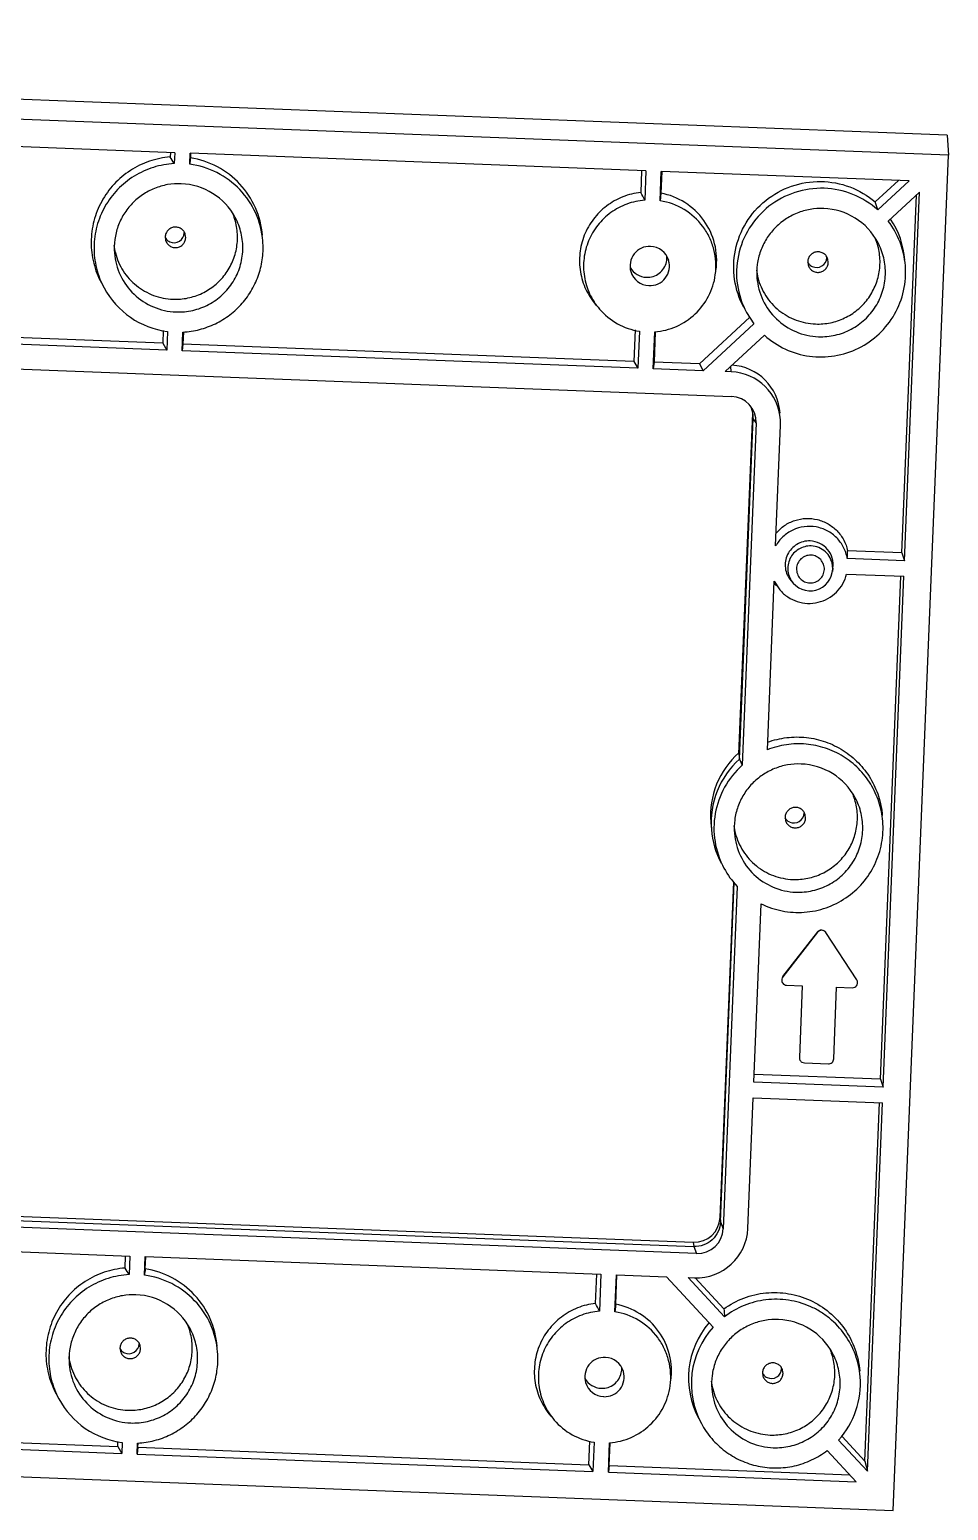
# Model space of a CAD drawing. Header units: inches. Extents: x -698 to -193, y 791 to 1298.
# Drawn here: x -545.1 to -491.5, y 981.1 to 1067.4 of the extents above; entities that cross this region are included whole.
import ezdxf

# ---------------------------------------------------------------- set-up
doc = ezdxf.new("R2010")
doc.units = ezdxf.units.IN
doc.header["$LTSCALE"] = 0.605
doc.header["$MEASUREMENT"] = 0
doc.layers.get('0').update_dxf_attribs({"linetype": 'CONTINUOUS'})

msp = doc.modelspace()

# ---------------------------------------------------------------- linework, layer by layer
at = {"color": 7, "linetype": 'Continuous'}
for p, q in [((-491.596, 1061.219), (-651.118, 1067.363)), ((-491.524, 1060.041), (-650.628, 1066.169)), ((-536.629, 1060.192), (-558.205, 1061.023)), ((-491.596, 1061.219), (-491.524, 1060.041)), ((-536.878, 1060.201), (-536.889, 1059.941)), ((-536.629, 1060.192), (-536.655, 1059.554)), ((-535.756, 1059.519), (-535.73, 1060.157)), ((-509.16, 1059.134), (-535.73, 1060.157)), ((-535.7, 1060.156), (-535.711, 1059.895)), ((-494.74, 981.083), (-491.524, 1060.041)), ((-509.409, 1059.143), (-509.46, 1057.878)), ((-509.16, 1059.134), (-509.23, 1057.425)), ((-508.331, 1057.39), (-508.261, 1059.099)), ((-508.231, 1059.098), (-508.282, 1057.833)), ((-493.813, 1058.543), (-508.261, 1059.099)), ((-508.282, 1057.833), (-508.331, 1057.39)), ((-494.443, 1058.567), (-495.793, 1057.323)), ((-493.813, 1058.543), (-495.643, 1056.858)), ((-495.033, 1056.199), (-493.204, 1057.885)), ((-494.078, 1036.409), (-493.204, 1057.885)), ((-494.238, 1036.876), (-493.39, 1057.713)), ((-537.185, 1055.281), (-537.161, 1055.087)), ((-535.986, 1055.235), (-536.01, 1055.429)), ((-499.727, 1053.839), (-499.702, 1053.644)), ((-498.528, 1053.792), (-498.552, 1053.986)), ((-639.162, 1051.193), (-504.172, 1045.994)), ((-503.092, 1050.6), (-506.04, 1047.884)), ((-502.86, 1050.21), (-505.819, 1047.484)), ((-503.291, 1050.875), (-502.86, 1050.21)), ((-537.098, 1048.689), (-558.674, 1049.52)), ((-537.331, 1049.09), (-558.628, 1049.91)), ((-537.3, 1049.838), (-537.331, 1049.09)), ((-537.054, 1049.775), (-537.098, 1048.689)), ((-536.199, 1048.654), (-536.155, 1049.74)), ((-536.124, 1049.739), (-536.153, 1049.044)), ((-509.787, 1049.861), (-509.861, 1048.032)), ((-509.54, 1049.788), (-509.628, 1047.631)), ((-508.729, 1047.596), (-508.641, 1049.753)), ((-508.611, 1049.752), (-508.683, 1047.986)), ((-504.548, 1047.435), (-502.25, 1049.551)), ((-537.331, 1049.09), (-537.098, 1048.689)), ((-536.153, 1049.044), (-536.199, 1048.654)), ((-509.628, 1047.631), (-536.199, 1048.654)), ((-509.861, 1048.032), (-536.153, 1049.044)), ((-509.861, 1048.032), (-509.628, 1047.631)), ((-508.683, 1047.986), (-508.729, 1047.596)), ((-505.819, 1047.484), (-508.729, 1047.596)), ((-506.04, 1047.884), (-508.683, 1047.986)), ((-506.04, 1047.884), (-505.819, 1047.484)), ((-504.184, 1047.421), (-504.204, 1047.752)), ((-504.184, 1047.421), (-504.548, 1047.435)), ((-503.74, 1025.147), (-502.931, 1045.006)), ((-502.904, 1044.702), (-502.917, 1044.923)), ((-503.712, 1024.853), (-502.904, 1044.702)), ((-502.735, 1044.443), (-503.547, 1024.495)), ((-502.904, 1044.702), (-502.905, 1044.852)), ((-502.735, 1044.443), (-502.904, 1044.702)), ((-501.596, 1037.278), (-501.309, 1044.318)), ((-501.309, 1044.318), (-501.313, 1044.623)), ((-494.078, 1036.409), (-497.42, 1036.537)), ((-494.238, 1036.876), (-497.399, 1036.998)), ((-494.238, 1036.876), (-494.078, 1036.409)), ((-498.253, 1035.988), (-498.28, 1035.795)), ((-497.456, 1035.641), (-494.115, 1035.512)), ((-495.487, 1006.202), (-494.294, 1035.52)), ((-495.327, 1005.734), (-494.115, 1035.512)), ((-502.08, 1025.402), (-501.68, 1035.224)), ((-501.68, 1035.224), (-501.347, 1034.711)), ((-500.703, 1035.264), (-500.576, 1035.116)), ((-503.74, 1025.147), (-503.712, 1024.853)), ((-503.712, 1024.853), (-503.547, 1024.495)), ((-499.846, 1021.425), (-499.87, 1021.619)), ((-505.377, 1021.168), (-505.343, 1020.753)), ((-501.045, 1021.471), (-501.02, 1021.277)), ((-504.839, 998.146), (-504.043, 1017.716)), ((-504.81, 997.892), (-504.005, 1017.666)), ((-503.835, 1017.442), (-504.647, 997.494)), ((-502.869, 1006.024), (-502.445, 1016.426)), ((-499.164, 1014.791), (-501.188, 1012.191)), ((-499.157, 1014.766), (-501.18, 1012.167)), ((-499.157, 1014.766), (-499.164, 1014.791)), ((-498.669, 1014.747), (-498.676, 1014.772)), ((-496.863, 1012.001), (-498.669, 1014.747)), ((-501.18, 1012.167), (-501.188, 1012.191)), ((-500.956, 1011.685), (-500.04, 1011.65)), ((-500.04, 1011.65), (-500.21, 1007.467)), ((-498.212, 1007.39), (-498.042, 1011.573)), ((-498.042, 1011.573), (-497.126, 1011.538)), ((-496.826, 1011.92), (-496.863, 1012.001)), ((-500.21, 1007.467), (-500.197, 1007.368)), ((-499.923, 1007.157), (-498.524, 1007.103)), ((-495.487, 1006.202), (-502.85, 1006.485)), ((-495.487, 1006.202), (-495.327, 1005.734)), ((-495.327, 1005.734), (-502.869, 1006.024)), ((-503.215, 997.509), (-502.905, 1005.128)), ((-502.905, 1005.128), (-495.364, 1004.838)), ((-496.393, 983.956), (-495.543, 1004.845)), ((-496.238, 983.362), (-495.364, 1004.838)), ((-641.388, 1001.909), (-506.398, 996.71)), ((-641.219, 1001.65), (-506.369, 996.456)), ((-506.206, 996.058), (-641.195, 1001.257)), ((-504.839, 998.146), (-504.81, 997.892)), ((-504.81, 997.892), (-504.647, 997.494)), ((-560.823, 996.735), (-539.247, 995.904)), ((-506.398, 996.71), (-506.369, 996.456)), ((-539.525, 995.205), (-539.496, 995.914)), ((-539.247, 995.904), (-539.291, 994.818)), ((-538.392, 994.784), (-538.348, 995.87)), ((-538.348, 995.87), (-511.778, 994.846)), ((-538.347, 995.159), (-538.318, 995.868)), ((-506.369, 996.456), (-506.206, 996.058)), ((-512.096, 993.142), (-512.027, 994.856)), ((-511.778, 994.846), (-511.865, 992.689)), ((-510.967, 992.655), (-510.879, 994.812)), ((-510.918, 993.097), (-510.849, 994.811)), ((-510.879, 994.812), (-507.968, 994.7)), ((-507.968, 994.7), (-505.24, 991.755)), ((-504.579, 992.365), (-506.697, 994.651)), ((-506.697, 994.651), (-506.333, 994.637)), ((-504.61, 992.826), (-506.292, 994.641)), ((-510.918, 993.097), (-510.967, 992.655)), ((-539.821, 990.545), (-539.797, 990.351)), ((-538.622, 990.499), (-538.646, 990.693)), ((-502.363, 989.103), (-502.338, 988.909)), ((-501.164, 989.057), (-501.188, 989.251)), ((-653.843, 987.21), (-494.74, 981.083)), ((-561.245, 985.622), (-539.948, 984.802)), ((-496.393, 983.956), (-497.712, 985.38)), ((-561.291, 985.232), (-539.715, 984.401)), ((-539.948, 984.802), (-539.936, 985.103)), ((-539.948, 984.802), (-539.715, 984.401)), ((-539.689, 985.039), (-539.715, 984.401)), ((-538.816, 984.367), (-538.79, 985.004)), ((-538.77, 984.757), (-538.816, 984.367)), ((-538.77, 984.757), (-538.76, 985.003)), ((-538.77, 984.757), (-512.479, 983.744)), ((-512.479, 983.744), (-512.423, 985.125)), ((-512.176, 985.052), (-512.246, 983.343)), ((-511.347, 983.309), (-511.277, 985.018)), ((-511.301, 983.699), (-511.247, 985.017)), ((-498.586, 984.573), (-496.9, 982.752)), ((-496.238, 983.362), (-497.925, 985.182)), ((-538.816, 984.367), (-512.246, 983.343)), ((-512.479, 983.744), (-512.246, 983.343)), ((-511.301, 983.699), (-511.347, 983.309)), ((-511.301, 983.699), (-497.26, 983.158)), ((-496.393, 983.956), (-496.238, 983.362)), ((-511.347, 983.309), (-496.9, 982.752))]:
    msp.add_line(p, q, dxfattribs=at)
for centre, radius, start, end in [((-536.393, 1054.643), 3.741, 28.36718, 87.85054), ((-632.169, 995.052), 137.857, 26.90076, 27.11209), ((-498.935, 1053.201), 3.741, 28.36718, 87.85054), ((-536.553, 1055.269), 3.585, 18.55408, 21.77134), ((-498.913, 1053.215), 4.895, 4.61474, 37.57111), ((-499.003, 1053.546), 4.957, 4.61417, 34.05331), ((-536.672, 1055.543), 0.598, 209.80091, 222.79822), ((-536.668, 1055.545), 0.599, 245.38055, 357.63887), ((-536.603, 1055.253), 3.6, 187.4421, 194.49134), ((-508.931, 1053.589), 1.146, 16.51594, 87.87463), ((-499.095, 1053.826), 3.585, 18.55408, 21.77134), ((-509.083, 1054.081), 1.149, 209.98079, 267.81721), ((-509.081, 1054.081), 1.151, 347.69666, 3.86398), ((-499.214, 1054.101), 0.598, 209.80091, 222.79822), ((-499.21, 1054.102), 0.599, 245.38055, 357.63887), ((-508.94, 1053.589), 1.146, 196.51917, 267.87139), ((-499.145, 1053.81), 3.6, 187.4421, 194.49134), ((-536.422, 1054.65), 4.916, 208.34601, 262.61924), ((-508.947, 1053.595), 3.852, 220.73914, 261.14377), ((-504.393, 1044.762), 1.491, 15.67752, 26.86732), ((-504.402, 1044.761), 1.499, 3.46504, 15.62012), ((-536.203, 1038.49), 38.832, 357.11745, 357.79787), ((-499.582, 1035.972), 1.311, 220.74193, 7.6471), ((-499.746, 1036.5), 2.381, 215.43066, 220.70148), ((-500.495, 1021.564), 4.893, 131.60609, 184.57413), ((-500.374, 1021.151), 4.985, 132.03298, 184.57451), ((-500.253, 1020.833), 3.741, 28.36718, 87.85054), ((-500.413, 1021.458), 3.585, 18.55408, 21.77134), ((-500.528, 1021.734), 0.599, 245.38055, 357.63887), ((-500.395, 1021.152), 4.965, 184.61451, 208.32532), ((-500.463, 1021.442), 3.6, 187.4421, 194.49134), ((-500.532, 1021.733), 0.598, 209.80091, 222.79822), ((-500.276, 1020.842), 4.923, 208.37361, 223.69725), ((-500.945, 1011.983), 0.298, 142.04519, 196.3812), ((-500.944, 1011.984), 0.3, 217.62375, 267.83143), ((-499.91, 1007.455), 0.3, 196.79682, 207.59686), ((-539.029, 989.908), 3.741, 28.36718, 87.85054), ((-634.805, 930.316), 137.857, 26.90076, 27.11209), ((-539.189, 990.533), 3.585, 18.55408, 21.77134), ((-501.703, 988.786), 4.974, 139.34718, 208.28869), ((-501.606, 988.461), 4.905, 137.80974, 208.28435), ((-501.571, 988.465), 3.741, 28.36718, 87.85054), ((-539.308, 990.808), 0.598, 209.80091, 222.79822), ((-539.304, 990.809), 0.599, 245.38055, 357.63887), ((-539.239, 990.517), 3.6, 187.4421, 194.49134), ((-511.567, 988.853), 1.146, 16.51594, 87.87463), ((-501.731, 989.09), 3.585, 18.55408, 21.77134), ((-511.717, 989.345), 1.151, 347.69666, 3.86398), ((-501.85, 989.365), 0.598, 209.80091, 222.79822), ((-501.846, 989.366), 0.599, 245.38055, 357.63887), ((-501.567, 988.48), 4.913, 317.84298, 4.5655), ((-511.719, 989.345), 1.149, 209.98079, 267.81721), ((-511.576, 988.854), 1.146, 196.51917, 267.87139), ((-501.781, 989.074), 3.6, 187.4421, 194.49134), ((-539.058, 989.914), 4.916, 208.34601, 262.61924), ((-511.583, 988.859), 3.852, 220.73914, 261.14377)]:
    msp.add_arc(centre, radius, start, end, dxfattribs=at)
for centre, major_axis, ratio, start_param, end_param in [((-541.388, 1061.032), (10.242, -15.729), 0.17195, 1.365777, 1.390279), ((-535.125, 1060.791), (-1.895, -15.375), 0.030523, -1.508749, -1.484247), ((-502.923, 1061.762), (8.195, -19.468), 0.242711, 1.215654, 1.240156), ((-504.33, 1044.826), (2.849, 0.941), 0.996193, -0.256644, 1.191706), ((-504.307, 1044.433), (2.849, 0.941), 0.996193, -0.256644, 1.211916), ((-504.234, 1044.5), (1.425, 0.471), 0.996193, -0.358576, 1.211916), ((-506.338, 998.204), (1.453, 0.374), 0.996561, -1.862547, -0.292055), ((-506.213, 997.625), (2.905, 0.749), 0.996561, -1.862547, -0.292055), ((-506.145, 997.553), (1.453, 0.374), 0.996561, -1.862547, -0.292055), ((-544.024, 996.296), (10.242, -15.729), 0.17195, 1.365777, 1.390279), ((-537.761, 996.055), (-1.895, -15.375), 0.030523, -1.508749, -1.484247), ((-501.13, 996.856), (0.498, -19.293), 0.18964, -1.365241, -1.340739)]:
    msp.add_ellipse(centre, major_axis=major_axis, ratio=ratio, start_param=start_param, end_param=end_param, dxfattribs=at)
for points, knots in [([(-536.889, 1059.941), (-537.3, 1059.908), (-538.118, 1059.74), (-539.243, 1059.196), (-540.201, 1058.393), (-540.932, 1057.38), (-541.391, 1056.22), (-541.551, 1054.984), (-541.402, 1053.747), (-541.101, 1052.971), (-540.906, 1052.609)], [0, 0, 0, 0, 0.125224, 0.250438, 0.37559, 0.500649, 0.625591, 0.75044, 0.875226, 1, 1, 1, 1]), ([(-536.655, 1059.554), (-537.067, 1059.532), (-537.889, 1059.385), (-539.025, 1058.865), (-539.997, 1058.081), (-540.742, 1057.08), (-541.215, 1055.926), (-541.386, 1054.691), (-541.242, 1053.454), (-540.943, 1052.678), (-540.748, 1052.316)], [0, 0, 0, 0, 0.125219, 0.250434, 0.375588, 0.500651, 0.625596, 0.750445, 0.875229, 1, 1, 1, 1]), ([(-531.519, 1055.383), (-531.563, 1055.931), (-531.838, 1057.022), (-532.763, 1058.427), (-534.097, 1059.453), (-535.166, 1059.809), (-535.711, 1059.895)], [0, 0, 0, 0, 0.249749, 0.499581, 0.749621, 1, 1, 1, 1]), ([(-531.492, 1055.051), (-531.537, 1055.603), (-531.817, 1056.7), (-532.762, 1058.104), (-534.122, 1059.114), (-535.206, 1059.448), (-535.756, 1059.519)], [0, 0, 0, 0, 0.249738, 0.499566, 0.749611, 1, 1, 1, 1]), ([(-536.253, 1058.382), (-536.516, 1058.392), (-537.047, 1058.356), (-537.814, 1058.138), (-538.518, 1057.764), (-539.128, 1057.251), (-539.617, 1056.622), (-539.962, 1055.905), (-540.149, 1055.133), (-540.163, 1054.602), (-540.142, 1054.34)], [0, 0, 0, 0, 0.125108, 0.250311, 0.37543, 0.500516, 0.625525, 0.750431, 0.87525, 1, 1, 1, 1]), ([(-509.46, 1057.878), (-509.819, 1057.839), (-510.53, 1057.662), (-511.482, 1057.123), (-512.257, 1056.348), (-512.795, 1055.396), (-513.057, 1054.335), (-513.025, 1053.243), (-512.7, 1052.2), (-512.303, 1051.588), (-512.069, 1051.315)], [0, 0, 0, 0, 0.12525, 0.25047, 0.375614, 0.500643, 0.625549, 0.750375, 0.875166, 1, 1, 1, 1]), ([(-505.07, 1053.383), (-505.002, 1053.879), (-505.056, 1054.909), (-505.707, 1056.305), (-506.828, 1057.362), (-507.789, 1057.74), (-508.282, 1057.833)], [0, 0, 0, 0, 0.249835, 0.499641, 0.749633, 1, 1, 1, 1]), ([(-503.449, 1051.168), (-503.72, 1051.672), (-504.089, 1052.784), (-504.04, 1054.535), (-503.398, 1056.167), (-502.239, 1057.486), (-500.701, 1058.335), (-498.966, 1058.614), (-497.242, 1058.291), (-496.23, 1057.695), (-495.793, 1057.323)], [0, 0, 0, 0, 0.12478, 0.24957, 0.374489, 0.499561, 0.62474, 0.749935, 0.875032, 1, 1, 1, 1]), ([(-495.643, 1056.858), (-496.067, 1057.239), (-497.06, 1057.857), (-498.77, 1058.216), (-500.502, 1057.971), (-502.046, 1057.148), (-503.216, 1055.848), (-503.869, 1054.228), (-503.927, 1052.485), (-503.561, 1051.376), (-503.291, 1050.875)], [0, 0, 0, 0, 0.124959, 0.250049, 0.375244, 0.500427, 0.625506, 0.75043, 0.875224, 1, 1, 1, 1]), ([(-509.23, 1057.425), (-509.582, 1057.397), (-510.282, 1057.245), (-511.228, 1056.74), (-512.002, 1055.998), (-512.545, 1055.075), (-512.817, 1054.04), (-512.795, 1052.97), (-512.483, 1051.948), (-512.096, 1051.347), (-511.866, 1051.08)], [0, 0, 0, 0, 0.125245, 0.250467, 0.375615, 0.500649, 0.625557, 0.750382, 0.875169, 1, 1, 1, 1]), ([(-505.112, 1053.075), (-505.078, 1053.321), (-505.059, 1053.82), (-505.174, 1054.559), (-505.431, 1055.263), (-505.945, 1056.115), (-506.885, 1056.968), (-507.842, 1057.314), (-508.331, 1057.39)], [0, 0, 0, 0, 0.125231, 0.250414, 0.375591, 0.500804, 0.75021, 1, 1, 1, 1]), ([(-498.795, 1056.939), (-499.058, 1056.949), (-499.589, 1056.914), (-500.356, 1056.695), (-501.06, 1056.321), (-501.67, 1055.808), (-502.158, 1055.18), (-502.504, 1054.463), (-502.691, 1053.69), (-502.705, 1053.159), (-502.683, 1052.897)], [0, 0, 0, 0, 0.125108, 0.250311, 0.37543, 0.500516, 0.625525, 0.750431, 0.87525, 1, 1, 1, 1]), ([(-536.732, 1051.654), (-536.442, 1051.643), (-535.855, 1051.691), (-535.02, 1051.97), (-534.275, 1052.441), (-533.665, 1053.076), (-533.224, 1053.838), (-532.979, 1054.682), (-532.944, 1055.56), (-533.062, 1056.135), (-533.155, 1056.409)], [0, 0, 0, 0, 0.125152, 0.250385, 0.375526, 0.500613, 0.625594, 0.750462, 0.875259, 1, 1, 1, 1]), ([(-536.557, 1050.912), (-536.229, 1050.9), (-535.568, 1050.961), (-534.636, 1051.306), (-533.825, 1051.881), (-533.191, 1052.646), (-532.778, 1053.549), (-532.615, 1054.528), (-532.712, 1055.514), (-532.947, 1056.133), (-533.101, 1056.421)], [0, 0, 0, 0, 0.125198, 0.250414, 0.375576, 0.500655, 0.625608, 0.750459, 0.875239, 1, 1, 1, 1]), ([(-536.01, 1055.429), (-536.03, 1055.496), (-536.094, 1055.624), (-536.25, 1055.77), (-536.447, 1055.853), (-536.661, 1055.864), (-536.866, 1055.8), (-537.036, 1055.671), (-537.151, 1055.491), (-537.182, 1055.351), (-537.185, 1055.281)], [0, 0, 0, 0, 0.124818, 0.249657, 0.374669, 0.49981, 0.625006, 0.75013, 0.875173, 1, 1, 1, 1]), ([(-537.161, 1055.087), (-537.141, 1055.02), (-537.077, 1054.892), (-536.921, 1054.747), (-536.724, 1054.663), (-536.51, 1054.652), (-536.305, 1054.716), (-536.135, 1054.846), (-536.02, 1055.026), (-535.989, 1055.165), (-535.986, 1055.235)], [0, 0, 0, 0, 0.124818, 0.249657, 0.374669, 0.49981, 0.625006, 0.75013, 0.875173, 1, 1, 1, 1]), ([(-540.089, 1054.352), (-539.993, 1053.981), (-539.68, 1053.266), (-538.898, 1052.4), (-537.882, 1051.822), (-537.116, 1051.668), (-536.732, 1051.654)], [0, 0, 0, 0, 0.249682, 0.499522, 0.749604, 1, 1, 1, 1]), ([(-536.155, 1049.74), (-535.827, 1049.757), (-535.173, 1049.858), (-534.243, 1050.199), (-533.399, 1050.718), (-532.674, 1051.393), (-532.099, 1052.198), (-531.695, 1053.101), (-531.479, 1054.066), (-531.466, 1054.725), (-531.492, 1055.051)], [0, 0, 0, 0, 0.125133, 0.250334, 0.37545, 0.500527, 0.625524, 0.750425, 0.875244, 1, 1, 1, 1]), ([(-508.889, 1054.734), (-509.069, 1054.741), (-509.438, 1054.668), (-509.876, 1054.319), (-510.108, 1053.811), (-510.089, 1053.436), (-510.038, 1053.263)], [0, 0, 0, 0, 0.250409, 0.500622, 0.750479, 1, 1, 1, 1]), ([(-498.552, 1053.986), (-498.572, 1054.053), (-498.636, 1054.181), (-498.792, 1054.327), (-498.989, 1054.41), (-499.203, 1054.421), (-499.407, 1054.358), (-499.578, 1054.228), (-499.693, 1054.048), (-499.724, 1053.908), (-499.727, 1053.839)], [0, 0, 0, 0, 0.124818, 0.249657, 0.374669, 0.49981, 0.625006, 0.75013, 0.875173, 1, 1, 1, 1]), ([(-499.274, 1050.211), (-498.983, 1050.2), (-498.397, 1050.248), (-497.561, 1050.528), (-496.817, 1050.999), (-496.206, 1051.633), (-495.766, 1052.395), (-495.521, 1053.24), (-495.486, 1054.117), (-495.604, 1054.692), (-495.696, 1054.967)], [0, 0, 0, 0, 0.125152, 0.250385, 0.375526, 0.500613, 0.625594, 0.750462, 0.875259, 1, 1, 1, 1]), ([(-499.099, 1049.47), (-498.771, 1049.457), (-498.11, 1049.518), (-497.178, 1049.864), (-496.366, 1050.439), (-495.733, 1051.204), (-495.32, 1052.107), (-495.156, 1053.085), (-495.253, 1054.071), (-495.488, 1054.691), (-495.643, 1054.978)], [0, 0, 0, 0, 0.125198, 0.250414, 0.375576, 0.500655, 0.625608, 0.750459, 0.875239, 1, 1, 1, 1]), ([(-540.142, 1054.34), (-540.106, 1053.892), (-539.867, 1053.002), (-539.059, 1051.887), (-537.908, 1051.13), (-537.007, 1050.93), (-536.557, 1050.912)], [0, 0, 0, 0, 0.249704, 0.499518, 0.749577, 1, 1, 1, 1]), ([(-509.127, 1052.933), (-508.994, 1052.928), (-508.723, 1052.964), (-508.363, 1053.154), (-508.089, 1053.454), (-507.985, 1053.706), (-507.957, 1053.836)], [0, 0, 0, 0, 0.250191, 0.500369, 0.750338, 1, 1, 1, 1]), ([(-508.982, 1052.444), (-508.802, 1052.437), (-508.433, 1052.51), (-507.995, 1052.859), (-507.763, 1053.368), (-507.782, 1053.743), (-507.833, 1053.915)], [0, 0, 0, 0, 0.250409, 0.500622, 0.750479, 1, 1, 1, 1]), ([(-502.25, 1049.551), (-501.888, 1049.226), (-501.059, 1048.68), (-499.635, 1048.264), (-498.149, 1048.283), (-496.734, 1048.736), (-495.514, 1049.584), (-494.596, 1050.751), (-494.063, 1052.135), (-493.995, 1053.123), (-494.034, 1053.609)], [0, 0, 0, 0, 0.124908, 0.249928, 0.375061, 0.500223, 0.625342, 0.750354, 0.875232, 1, 1, 1, 1]), ([(-499.702, 1053.644), (-499.683, 1053.578), (-499.618, 1053.45), (-499.462, 1053.304), (-499.265, 1053.221), (-499.052, 1053.21), (-498.847, 1053.273), (-498.677, 1053.403), (-498.562, 1053.583), (-498.531, 1053.723), (-498.528, 1053.792)], [0, 0, 0, 0, 0.124818, 0.249657, 0.374669, 0.49981, 0.625006, 0.75013, 0.875173, 1, 1, 1, 1]), ([(-508.641, 1049.753), (-508.208, 1049.787), (-507.345, 1050.004), (-506.239, 1050.739), (-505.438, 1051.798), (-505.171, 1052.645), (-505.112, 1053.075)], [0, 0, 0, 0, 0.250279, 0.50043, 0.750373, 1, 1, 1, 1]), ([(-502.683, 1052.897), (-502.647, 1052.45), (-502.409, 1051.559), (-501.601, 1050.445), (-500.45, 1049.687), (-499.549, 1049.487), (-499.099, 1049.47)], [0, 0, 0, 0, 0.249704, 0.499518, 0.749577, 1, 1, 1, 1]), ([(-502.631, 1052.909), (-502.535, 1052.539), (-502.222, 1051.823), (-501.44, 1050.957), (-500.424, 1050.379), (-499.657, 1050.226), (-499.274, 1050.211)], [0, 0, 0, 0, 0.249682, 0.499522, 0.749604, 1, 1, 1, 1]), ([(-501.57, 1038.024), (-501.427, 1038.194), (-501.093, 1038.496), (-500.487, 1038.792), (-499.823, 1038.911), (-499.153, 1038.843), (-498.527, 1038.593), (-497.996, 1038.18), (-497.599, 1037.637), (-497.445, 1037.214), (-497.399, 1036.998)], [0, 0, 0, 0, 0.125123, 0.250305, 0.375478, 0.500574, 0.625563, 0.750451, 0.87525, 1, 1, 1, 1]), ([(-497.42, 1036.537), (-497.457, 1036.764), (-497.602, 1037.208), (-498.011, 1037.775), (-498.573, 1038.191), (-499.236, 1038.417), (-499.937, 1038.432), (-500.61, 1038.235), (-501.191, 1037.844), (-501.482, 1037.477), (-501.596, 1037.278)], [0, 0, 0, 0, 0.124739, 0.249527, 0.374429, 0.499468, 0.624617, 0.749809, 0.874959, 1, 1, 1, 1]), ([(-499.583, 1037.568), (-499.718, 1037.574), (-499.991, 1037.544), (-500.369, 1037.387), (-500.687, 1037.128), (-500.917, 1036.789), (-501.041, 1036.399), (-501.048, 1035.99), (-500.937, 1035.596), (-500.79, 1035.366), (-500.703, 1035.264)], [0, 0, 0, 0, 0.125178, 0.250471, 0.375602, 0.500653, 0.625584, 0.750392, 0.875188, 1, 1, 1, 1]), ([(-499.526, 1037.276), (-499.653, 1037.281), (-499.908, 1037.253), (-500.263, 1037.106), (-500.56, 1036.863), (-500.776, 1036.545), (-500.892, 1036.18), (-500.899, 1035.796), (-500.795, 1035.428), (-500.658, 1035.212), (-500.576, 1035.116)], [0, 0, 0, 0, 0.12518, 0.250465, 0.375602, 0.500655, 0.625575, 0.750399, 0.875181, 1, 1, 1, 1]), ([(-498.253, 1035.988), (-498.227, 1036.178), (-498.256, 1036.575), (-498.536, 1037.098), (-499.004, 1037.464), (-499.391, 1037.561), (-499.583, 1037.568)], [0, 0, 0, 0, 0.249765, 0.499549, 0.749555, 1, 1, 1, 1]), ([(-498.28, 1036.146), (-498.3, 1036.296), (-498.394, 1036.592), (-498.678, 1036.957), (-499.071, 1037.205), (-499.375, 1037.27), (-499.526, 1037.276)], [0, 0, 0, 0, 0.249698, 0.499514, 0.749606, 1, 1, 1, 1]), ([(-499.535, 1036.739), (-499.64, 1036.743), (-499.856, 1036.709), (-500.132, 1036.539), (-500.324, 1036.277), (-500.4, 1035.962), (-500.35, 1035.642), (-500.18, 1035.365), (-499.918, 1035.175), (-499.706, 1035.125), (-499.601, 1035.121)], [0, 0, 0, 0, 0.125203, 0.250404, 0.375467, 0.50036, 0.625147, 0.749956, 0.874903, 1, 1, 1, 1]), ([(-499.601, 1035.121), (-499.495, 1035.116), (-499.28, 1035.15), (-499.003, 1035.32), (-498.812, 1035.582), (-498.735, 1035.897), (-498.786, 1036.218), (-498.955, 1036.494), (-499.218, 1036.684), (-499.429, 1036.735), (-499.535, 1036.739)], [0, 0, 0, 0, 0.125203, 0.250404, 0.375467, 0.50036, 0.625147, 0.749956, 0.874903, 1, 1, 1, 1]), ([(-501.347, 1034.711), (-501.214, 1034.556), (-500.903, 1034.282), (-500.344, 1034.013), (-499.732, 1033.905), (-499.113, 1033.966), (-498.534, 1034.192), (-498.036, 1034.565), (-497.659, 1035.057), (-497.505, 1035.443), (-497.456, 1035.641)], [0, 0, 0, 0, 0.124843, 0.249766, 0.374817, 0.499937, 0.625075, 0.750147, 0.875157, 1, 1, 1, 1]), ([(-502.064, 1025.845), (-501.704, 1025.975), (-500.954, 1026.154), (-499.798, 1026.16), (-498.672, 1025.903), (-497.634, 1025.397), (-496.74, 1024.668), (-496.036, 1023.755), (-495.559, 1022.707), (-495.409, 1021.952), (-495.379, 1021.573)], [0, 0, 0, 0, 0.125242, 0.25047, 0.375592, 0.500631, 0.625562, 0.750408, 0.87521, 1, 1, 1, 1]), ([(-495.352, 1021.24), (-495.383, 1021.621), (-495.534, 1022.377), (-496.017, 1023.425), (-496.731, 1024.334), (-497.637, 1025.052), (-498.685, 1025.542), (-499.819, 1025.776), (-500.977, 1025.743), (-501.724, 1025.543), (-502.08, 1025.402)], [0, 0, 0, 0, 0.124789, 0.249585, 0.374434, 0.499368, 0.624413, 0.749544, 0.874766, 1, 1, 1, 1]), ([(-503.547, 1024.495), (-503.954, 1024.132), (-504.652, 1023.264), (-505.209, 1021.697), (-505.223, 1020.035), (-504.865, 1018.982), (-504.607, 1018.503)], [0, 0, 0, 0, 0.250379, 0.500427, 0.75026, 1, 1, 1, 1]), ([(-500.113, 1024.571), (-500.376, 1024.582), (-500.907, 1024.546), (-501.674, 1024.328), (-502.378, 1023.953), (-502.988, 1023.441), (-503.476, 1022.812), (-503.822, 1022.095), (-504.009, 1021.322), (-504.023, 1020.792), (-504.001, 1020.529)], [0, 0, 0, 0, 0.125108, 0.250311, 0.37543, 0.500516, 0.625525, 0.750431, 0.87525, 1, 1, 1, 1]), ([(-500.592, 1017.843), (-500.301, 1017.832), (-499.715, 1017.88), (-498.879, 1018.16), (-498.135, 1018.631), (-497.524, 1019.266), (-497.084, 1020.027), (-496.839, 1020.872), (-496.804, 1021.749), (-496.922, 1022.324), (-497.014, 1022.599)], [0, 0, 0, 0, 0.125152, 0.250385, 0.375526, 0.500613, 0.625594, 0.750462, 0.875259, 1, 1, 1, 1]), ([(-500.417, 1017.102), (-500.089, 1017.089), (-499.428, 1017.151), (-498.496, 1017.496), (-497.684, 1018.071), (-497.051, 1018.836), (-496.638, 1019.739), (-496.474, 1020.717), (-496.571, 1021.704), (-496.806, 1022.323), (-496.961, 1022.61)], [0, 0, 0, 0, 0.125198, 0.250414, 0.375576, 0.500655, 0.625608, 0.750459, 0.875239, 1, 1, 1, 1]), ([(-499.87, 1021.619), (-499.89, 1021.686), (-499.954, 1021.813), (-500.11, 1021.959), (-500.307, 1022.043), (-500.521, 1022.053), (-500.725, 1021.99), (-500.896, 1021.86), (-501.011, 1021.68), (-501.042, 1021.54), (-501.045, 1021.471)], [0, 0, 0, 0, 0.124818, 0.249657, 0.374669, 0.49981, 0.625006, 0.75013, 0.875173, 1, 1, 1, 1]), ([(-502.445, 1016.426), (-502.058, 1016.236), (-501.228, 1015.957), (-499.92, 1015.878), (-498.636, 1016.141), (-497.464, 1016.729), (-496.486, 1017.601), (-495.769, 1018.696), (-495.362, 1019.939), (-495.317, 1020.811), (-495.352, 1021.24)], [0, 0, 0, 0, 0.125005, 0.250098, 0.375245, 0.500383, 0.625448, 0.75041, 0.875251, 1, 1, 1, 1]), ([(-501.02, 1021.277), (-501.001, 1021.21), (-500.936, 1021.082), (-500.78, 1020.936), (-500.583, 1020.853), (-500.37, 1020.842), (-500.165, 1020.905), (-499.995, 1021.035), (-499.88, 1021.215), (-499.849, 1021.355), (-499.846, 1021.425)], [0, 0, 0, 0, 0.124818, 0.249657, 0.374669, 0.49981, 0.625006, 0.75013, 0.875173, 1, 1, 1, 1]), ([(-504.001, 1020.529), (-503.965, 1020.082), (-503.727, 1019.192), (-502.919, 1018.077), (-501.768, 1017.319), (-500.867, 1017.119), (-500.417, 1017.102)], [0, 0, 0, 0, 0.249704, 0.499518, 0.749577, 1, 1, 1, 1]), ([(-503.949, 1020.541), (-503.853, 1020.171), (-503.54, 1019.456), (-502.758, 1018.589), (-501.742, 1018.011), (-500.975, 1017.858), (-500.592, 1017.843)], [0, 0, 0, 0, 0.249682, 0.499522, 0.749604, 1, 1, 1, 1]), ([(-499.164, 1014.791), (-499.135, 1014.828), (-499.058, 1014.889), (-498.915, 1014.918), (-498.774, 1014.878), (-498.702, 1014.811), (-498.676, 1014.772)], [0, 0, 0, 0, 0.250139, 0.500398, 0.750406, 1, 1, 1, 1]), ([(-498.669, 1014.747), (-498.695, 1014.787), (-498.766, 1014.854), (-498.907, 1014.893), (-499.051, 1014.865), (-499.128, 1014.803), (-499.157, 1014.766)], [0, 0, 0, 0, 0.249594, 0.499602, 0.749861, 1, 1, 1, 1]), ([(-497.126, 1011.538), (-497.079, 1011.536), (-496.983, 1011.555), (-496.869, 1011.645), (-496.808, 1011.778), (-496.813, 1011.875), (-496.826, 1011.92)], [0, 0, 0, 0, 0.25036, 0.500529, 0.750324, 1, 1, 1, 1]), ([(-498.524, 1007.103), (-498.448, 1007.1), (-498.286, 1007.157), (-498.215, 1007.314), (-498.212, 1007.39)], [0, 0, 0, 0, 0.500507, 1, 1, 1, 1]), ([(-504.81, 997.892), (-504.818, 997.698), (-504.912, 997.308), (-505.266, 996.825), (-505.777, 996.512), (-506.174, 996.449), (-506.369, 996.456)], [0, 0, 0, 0, 0.249624, 0.499531, 0.749713, 1, 1, 1, 1]), ([(-539.525, 995.205), (-539.936, 995.172), (-540.754, 995.004), (-541.879, 994.46), (-542.837, 993.657), (-543.568, 992.645), (-544.027, 991.485), (-544.187, 990.248), (-544.038, 989.011), (-543.737, 988.235), (-543.542, 987.873)], [0, 0, 0, 0, 0.125224, 0.250438, 0.37559, 0.500649, 0.625591, 0.75044, 0.875226, 1, 1, 1, 1]), ([(-539.291, 994.818), (-539.703, 994.797), (-540.525, 994.649), (-541.66, 994.13), (-542.632, 993.345), (-543.378, 992.344), (-543.851, 991.19), (-544.022, 989.955), (-543.878, 988.718), (-543.579, 987.942), (-543.384, 987.58)], [0, 0, 0, 0, 0.125219, 0.250434, 0.375588, 0.500651, 0.625596, 0.750445, 0.875229, 1, 1, 1, 1]), ([(-534.155, 990.647), (-534.199, 991.196), (-534.474, 992.286), (-535.399, 993.691), (-536.733, 994.717), (-537.802, 995.074), (-538.347, 995.159)], [0, 0, 0, 0, 0.249749, 0.499581, 0.749621, 1, 1, 1, 1]), ([(-534.128, 990.315), (-534.173, 990.867), (-534.453, 991.964), (-535.398, 993.368), (-536.758, 994.379), (-537.842, 994.712), (-538.392, 994.784)], [0, 0, 0, 0, 0.249738, 0.499566, 0.749611, 1, 1, 1, 1]), ([(-538.889, 993.646), (-539.152, 993.656), (-539.683, 993.621), (-540.45, 993.402), (-541.154, 993.028), (-541.764, 992.515), (-542.253, 991.887), (-542.598, 991.17), (-542.785, 990.397), (-542.799, 989.866), (-542.778, 989.604)], [0, 0, 0, 0, 0.125108, 0.250311, 0.37543, 0.500516, 0.625525, 0.750431, 0.87525, 1, 1, 1, 1]), ([(-512.096, 993.142), (-512.455, 993.103), (-513.166, 992.926), (-514.118, 992.387), (-514.893, 991.613), (-515.431, 990.66), (-515.693, 989.599), (-515.661, 988.507), (-515.336, 987.465), (-514.939, 986.852), (-514.705, 986.58)], [0, 0, 0, 0, 0.12525, 0.25047, 0.375614, 0.500643, 0.625549, 0.750375, 0.875166, 1, 1, 1, 1]), ([(-507.706, 988.647), (-507.638, 989.144), (-507.692, 990.173), (-508.342, 991.569), (-509.464, 992.626), (-510.425, 993.004), (-510.918, 993.097)], [0, 0, 0, 0, 0.249835, 0.499641, 0.749633, 1, 1, 1, 1]), ([(-504.61, 992.826), (-504.254, 993.083), (-503.469, 993.507), (-502.17, 993.812), (-500.836, 993.768), (-499.561, 993.377), (-498.434, 992.668), (-497.532, 991.688), (-496.919, 990.508), (-496.731, 989.639), (-496.696, 989.202)], [0, 0, 0, 0, 0.1252, 0.250407, 0.375576, 0.500653, 0.625609, 0.750459, 0.875235, 1, 1, 1, 1]), ([(-496.67, 988.871), (-496.705, 989.307), (-496.894, 990.174), (-497.511, 991.35), (-498.27, 992.16), (-498.987, 992.669), (-499.767, 993.077), (-500.834, 993.387), (-501.946, 993.403), (-502.812, 993.24), (-503.649, 992.964), (-504.23, 992.631), (-504.579, 992.365)], [0, 0, 0, 0, 0.124693, 0.249397, 0.374179, 0.436749, 0.499349, 0.624361, 0.749462, 0.812159, 0.874877, 1, 1, 1, 1]), ([(-511.865, 992.689), (-512.218, 992.662), (-512.918, 992.509), (-513.864, 992.005), (-514.638, 991.263), (-515.181, 990.339), (-515.453, 989.304), (-515.431, 988.234), (-515.119, 987.212), (-514.732, 986.612), (-514.502, 986.345)], [0, 0, 0, 0, 0.125245, 0.250467, 0.375615, 0.500649, 0.625557, 0.750382, 0.875169, 1, 1, 1, 1]), ([(-507.748, 988.34), (-507.714, 988.585), (-507.695, 989.084), (-507.81, 989.824), (-508.067, 990.527), (-508.581, 991.379), (-509.521, 992.232), (-510.478, 992.578), (-510.967, 992.655)], [0, 0, 0, 0, 0.125231, 0.250414, 0.375591, 0.500804, 0.75021, 1, 1, 1, 1]), ([(-539.368, 986.918), (-539.078, 986.907), (-538.491, 986.955), (-537.656, 987.235), (-536.911, 987.706), (-536.301, 988.34), (-535.86, 989.102), (-535.615, 989.947), (-535.58, 990.824), (-535.698, 991.399), (-535.79, 991.674)], [0, 0, 0, 0, 0.125152, 0.250385, 0.375526, 0.500613, 0.625594, 0.750462, 0.875259, 1, 1, 1, 1]), ([(-539.193, 986.177), (-538.865, 986.164), (-538.204, 986.225), (-537.272, 986.571), (-536.461, 987.146), (-535.827, 987.911), (-535.414, 988.814), (-535.251, 989.792), (-535.348, 990.778), (-535.583, 991.397), (-535.737, 991.685)], [0, 0, 0, 0, 0.125198, 0.250414, 0.375576, 0.500655, 0.625608, 0.750459, 0.875239, 1, 1, 1, 1]), ([(-501.431, 992.204), (-501.694, 992.214), (-502.225, 992.178), (-502.992, 991.96), (-503.696, 991.586), (-504.306, 991.073), (-504.794, 990.444), (-505.14, 989.727), (-505.327, 988.954), (-505.341, 988.424), (-505.319, 988.162)], [0, 0, 0, 0, 0.125108, 0.250311, 0.37543, 0.500516, 0.625525, 0.750431, 0.87525, 1, 1, 1, 1]), ([(-538.646, 990.693), (-538.666, 990.76), (-538.73, 990.888), (-538.886, 991.034), (-539.083, 991.117), (-539.297, 991.128), (-539.502, 991.065), (-539.672, 990.935), (-539.787, 990.755), (-539.818, 990.615), (-539.821, 990.545)], [0, 0, 0, 0, 0.124818, 0.249657, 0.374669, 0.49981, 0.625006, 0.75013, 0.875173, 1, 1, 1, 1]), ([(-539.797, 990.351), (-539.777, 990.285), (-539.713, 990.157), (-539.557, 990.011), (-539.36, 989.927), (-539.146, 989.917), (-538.941, 989.98), (-538.771, 990.11), (-538.656, 990.29), (-538.625, 990.43), (-538.622, 990.499)], [0, 0, 0, 0, 0.124818, 0.249657, 0.374669, 0.49981, 0.625006, 0.75013, 0.875173, 1, 1, 1, 1]), ([(-538.79, 985.004), (-538.463, 985.022), (-537.809, 985.122), (-536.879, 985.463), (-536.035, 985.982), (-535.31, 986.657), (-534.735, 987.463), (-534.331, 988.366), (-534.115, 989.33), (-534.102, 989.989), (-534.128, 990.315)], [0, 0, 0, 0, 0.125133, 0.250334, 0.37545, 0.500527, 0.625524, 0.750425, 0.875244, 1, 1, 1, 1]), ([(-511.525, 989.999), (-511.705, 990.006), (-512.074, 989.932), (-512.512, 989.584), (-512.744, 989.075), (-512.725, 988.7), (-512.674, 988.528)], [0, 0, 0, 0, 0.250409, 0.500622, 0.750479, 1, 1, 1, 1]), ([(-501.188, 989.251), (-501.208, 989.318), (-501.272, 989.445), (-501.428, 989.591), (-501.625, 989.675), (-501.839, 989.685), (-502.043, 989.622), (-502.214, 989.492), (-502.329, 989.312), (-502.36, 989.173), (-502.363, 989.103)], [0, 0, 0, 0, 0.124818, 0.249657, 0.374669, 0.49981, 0.625006, 0.75013, 0.875173, 1, 1, 1, 1]), ([(-501.91, 985.475), (-501.619, 985.464), (-501.033, 985.512), (-500.197, 985.792), (-499.453, 986.263), (-498.842, 986.898), (-498.402, 987.659), (-498.157, 988.504), (-498.122, 989.382), (-498.24, 989.956), (-498.332, 990.231)], [0, 0, 0, 0, 0.125152, 0.250385, 0.375526, 0.500613, 0.625594, 0.750462, 0.875259, 1, 1, 1, 1]), ([(-501.735, 984.734), (-501.407, 984.721), (-500.746, 984.783), (-499.814, 985.128), (-499.002, 985.703), (-498.369, 986.468), (-497.956, 987.371), (-497.792, 988.349), (-497.889, 989.336), (-498.124, 989.955), (-498.279, 990.242)], [0, 0, 0, 0, 0.125198, 0.250414, 0.375576, 0.500655, 0.625608, 0.750459, 0.875239, 1, 1, 1, 1]), ([(-542.778, 989.604), (-542.742, 989.157), (-542.503, 988.266), (-541.695, 987.152), (-540.544, 986.394), (-539.643, 986.194), (-539.193, 986.177)], [0, 0, 0, 0, 0.249704, 0.499518, 0.749577, 1, 1, 1, 1]), ([(-542.725, 989.616), (-542.629, 989.246), (-542.316, 988.53), (-541.534, 987.664), (-540.518, 987.086), (-539.752, 986.933), (-539.368, 986.918)], [0, 0, 0, 0, 0.249682, 0.499522, 0.749604, 1, 1, 1, 1]), ([(-511.763, 988.197), (-511.63, 988.192), (-511.359, 988.228), (-510.999, 988.418), (-510.725, 988.718), (-510.621, 988.97), (-510.593, 989.1)], [0, 0, 0, 0, 0.250191, 0.500369, 0.750338, 1, 1, 1, 1]), ([(-511.618, 987.708), (-511.438, 987.701), (-511.069, 987.775), (-510.631, 988.123), (-510.399, 988.632), (-510.418, 989.007), (-510.469, 989.179)], [0, 0, 0, 0, 0.250409, 0.500622, 0.750479, 1, 1, 1, 1]), ([(-502.338, 988.909), (-502.318, 988.842), (-502.254, 988.714), (-502.098, 988.568), (-501.901, 988.485), (-501.688, 988.474), (-501.483, 988.538), (-501.313, 988.667), (-501.197, 988.847), (-501.167, 988.987), (-501.164, 989.057)], [0, 0, 0, 0, 0.124818, 0.249657, 0.374669, 0.49981, 0.625006, 0.75013, 0.875173, 1, 1, 1, 1]), ([(-511.277, 985.018), (-510.844, 985.052), (-509.981, 985.269), (-508.875, 986.004), (-508.074, 987.063), (-507.807, 987.91), (-507.748, 988.34)], [0, 0, 0, 0, 0.250279, 0.50043, 0.750373, 1, 1, 1, 1]), ([(-505.319, 988.162), (-505.283, 987.714), (-505.045, 986.824), (-504.237, 985.709), (-503.086, 984.951), (-502.185, 984.751), (-501.735, 984.734)], [0, 0, 0, 0, 0.249704, 0.499518, 0.749577, 1, 1, 1, 1]), ([(-505.267, 988.173), (-505.171, 987.803), (-504.858, 987.088), (-504.076, 986.221), (-503.06, 985.643), (-502.293, 985.49), (-501.91, 985.475)], [0, 0, 0, 0, 0.249682, 0.499522, 0.749604, 1, 1, 1, 1]), ([(-505.925, 986.136), (-505.757, 985.825), (-505.352, 985.236), (-504.57, 984.506), (-503.648, 983.961), (-502.629, 983.626), (-501.562, 983.517), (-500.496, 983.639), (-499.481, 983.986), (-498.868, 984.357), (-498.586, 984.573)], [0, 0, 0, 0, 0.124748, 0.24957, 0.374479, 0.499487, 0.62458, 0.749709, 0.874888, 1, 1, 1, 1])]:
    msp.add_open_spline(points, degree=3, knots=knots, dxfattribs=at)
for points in [[(-537.111, 1055.137), (-537.058, 1055.08), (-536.992, 1055.032), (-536.922, 1055)], [(-499.653, 1053.694), (-499.6, 1053.637), (-499.534, 1053.59), (-499.463, 1053.557)], [(-500.971, 1021.327), (-500.918, 1021.269), (-500.852, 1021.222), (-500.781, 1021.19)], [(-501.231, 1011.899), (-501.221, 1011.864), (-501.204, 1011.83), (-501.182, 1011.801)], [(-500.176, 1007.316), (-500.152, 1007.27), (-500.115, 1007.23), (-500.071, 1007.202)], [(-500.071, 1007.202), (-500.027, 1007.175), (-499.974, 1007.159), (-499.923, 1007.157)], [(-539.747, 990.401), (-539.694, 990.344), (-539.628, 990.297), (-539.558, 990.264)], [(-502.289, 988.959), (-502.236, 988.902), (-502.17, 988.854), (-502.099, 988.822)]]:
    msp.add_open_spline(points, degree=3, dxfattribs=at)

doc.saveas('drawing.dxf')
